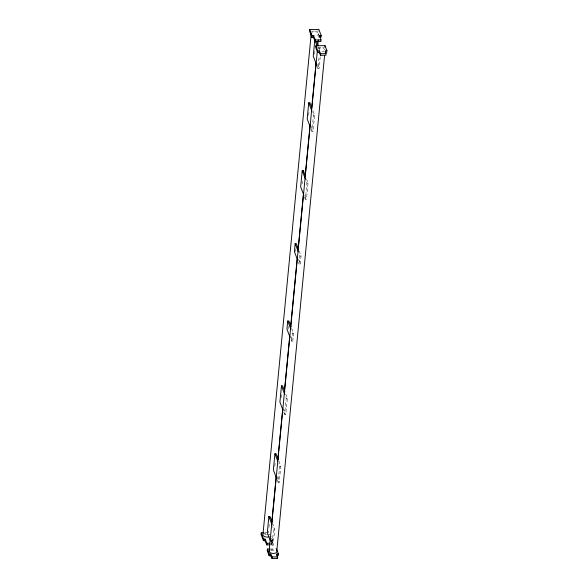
<?xml version="1.0" encoding="UTF-8"?>
<svg xmlns="http://www.w3.org/2000/svg" width="588" height="588" viewBox="0 0 588 588"><rect width="100%" height="100%" fill="white"/><g stroke="black" fill="none" stroke-linecap="round" stroke-linejoin="round"><path stroke-width="0.44" stroke-dasharray="2.94 2.21" d="M268.451 532.713L268.628 530.92M268.973 527.326L269.319 523.739M274.853 466.306L275.199 462.712M281.483 397.525L281.828 393.923M288.076 329.082L288.341 326.391M295.543 251.649L295.801 248.959M302.048 184.125L302.482 179.634M308.678 115.344L309.023 111.742M314.558 54.302L314.903 50.715M318.549 37.125L318.902 33.472L317.248 32.112L314.315 31.605L311.816 32.237M272.531 523.202L274.743 529.009L273.185 545.164L272.046 545.194L273.596 529.038L272.656 526.547M278.903 461.19L280.799 466.174L279.234 482.358L278.095 482.388L279.653 466.196L278.712 463.712M285.761 394.136L287.341 398.289L285.775 414.474L284.636 414.496L286.202 398.311L285.254 395.82M291.692 328.479L293.588 333.455L292.809 341.532L291.67 341.562L292.449 333.484L291.817 331.823M299.16 251.047L301.049 256.03L300.27 264.108L299.13 264.13L299.909 256.052L299.277 254.391M306.502 178.943L308.083 183.088L306.517 199.281L305.378 199.303L306.936 183.118L305.679 179.796M313.044 111.051L314.624 115.204L313.059 131.389L311.919 131.418L313.485 115.233L312.221 111.911M320.239 56.882L319.115 68.553L317.976 68.575L319.188 56.014M271.075 540.504L272.538 540.475L272.692 538.858L271.81 536.535M269.598 544.841L272.354 544.782L272.509 543.165L271.23 538.887L272.692 538.858M318.902 33.472L318.299 34.876L315.8 35.515L314.337 35.258M318.034 48.598L320.534 47.966L323.466 48.481L325.12 49.833M322.018 51.876L324.517 51.244M263.468 533.897L265.967 533.257M270.517 550.045L272.185 549.626L275.118 550.133M311.397 31.179L318.696 31.017M317.549 47.371L323.929 47.224M313.485 115.233L314.624 115.204M306.936 183.118L308.083 183.088M299.909 256.052L301.049 256.03M292.449 333.484L293.588 333.455M286.202 398.311L287.341 398.289M279.653 466.196L280.799 466.174M273.596 529.038L274.743 529.009M264.872 532.801L267.606 532.735M264.718 534.411L266.54 534.374M267.452 534.352L270.186 534.286M270.113 549.008L275.581 548.883M270.87 550.603L275.427 550.5M271.134 543.194L272.509 543.165M318.784 47.415L319.732 49.907M317.542 64.401L319.115 68.553M317.035 66.091L317.976 68.575M311.17 126.413L313.059 131.389M310.978 128.926L311.919 131.418M304.944 195.128L306.517 199.281M304.43 196.811L305.378 199.303M298.381 259.124L300.27 264.108M298.498 262.469L299.13 264.13M290.913 336.556L292.809 341.532M291.038 339.901L291.67 341.562M283.57 408.66L285.775 414.474M283.695 412.004L284.636 414.496M277.029 476.545L279.234 482.358M277.146 479.896L278.095 482.388M271.656 538.152L272.538 540.475M271.288 540.188L273.185 545.164M271.097 542.702L272.046 545.194M271.333 541.357L272.354 544.782"/><path stroke-width="0.88" d="M261.226 532.882L261.072 534.499L263.417 540.681L264.887 540.644L266.842 544.907L269.598 544.841L269.752 543.224L266.996 543.29L265.041 539.034L263.578 539.064L261.226 532.882L263.961 532.816M321.195 35.581L318.85 29.4L309.729 29.606L309.575 31.223L311.927 37.404L313.389 37.375L315.344 41.63L320.857 41.505L321.019 39.888L319.732 35.618L321.195 35.581L321.041 37.198L319.578 37.235L319.732 35.618M311.221 33.648L262.873 535.3L264.519 536.66L267.452 537.167L269.12 536.748M263.417 540.681L263.578 539.064M311.927 37.404L312.081 35.794L309.729 29.606M264.887 540.644L265.041 539.034M313.389 37.375L313.544 35.758L312.081 35.794M272.215 522.372L270.01 516.558L268.87 516.587L267.312 532.743L270.465 541.041M278.271 459.529L276.066 453.723L274.927 453.745L273.369 469.93L276.522 478.235M284.812 391.645L282.608 385.831L281.468 385.86L279.91 402.045L283.063 410.35M291.067 326.818L288.855 321.004L287.716 321.033L286.937 329.111L290.09 337.409M298.528 249.386L296.323 243.572L295.176 243.601L294.404 251.679L297.557 259.984M305.554 176.451L303.349 170.638L302.21 170.667L300.652 186.852L303.805 195.15M311.787 107.729L309.891 102.753L308.751 102.775L307.193 118.967L310.03 126.435M266.842 544.907L266.996 543.29M315.344 41.63L315.506 40.013L313.544 35.758M303.173 172.438L303.349 170.638M269.201 549.03L267.378 549.074L267.224 550.691L269.15 555.77L270.612 555.734L272.06 558.6L277.543 558.475L276.963 553.977L278.425 553.947L278.271 555.557M326.928 50.671L325.002 45.592L315.881 45.798L315.727 47.415L317.652 52.494L319.122 52.464L320.563 55.323L326.046 55.198L325.465 50.708L326.928 50.671L326.774 52.288L325.311 52.317M271.876 521.424L276.191 476.647M277.859 459.287L282.703 409.027M284.467 390.755L289.752 335.924M290.722 325.877L297.146 259.168M298.204 248.202L303.489 193.379M305.253 175.106L310.096 124.847M311.765 107.486L315.999 63.622M317.755 45.349L318.108 41.697M318.101 41.564L318.255 39.947L321.019 39.888M324.591 55.316L276.772 551.493L276.169 552.904L273.67 553.536L270.737 553.021L269.084 551.669L317.351 50.921M269.15 555.77L269.304 554.153L267.378 549.074M317.652 52.494L317.814 50.877L315.881 45.798M270.612 555.734L270.774 554.116L269.304 554.153M319.122 52.464L319.277 50.847L317.814 50.877M272.06 558.6L272.215 556.983L270.774 554.116M320.563 55.323L320.717 53.714L319.277 50.847M324.841 47.209L325.002 45.592M276.801 555.594L276.963 553.977M269.084 551.669L269.686 550.258M315.506 40.013L318.255 39.947M320.717 53.714L326.208 53.589M272.215 556.983L277.698 556.858M316.579 41.601L318.152 45.754M317.013 45.783L314.808 39.969L313.25 56.125L316.719 65.261M308.751 102.775L311.905 111.081M302.21 170.667L305.363 178.965M295.176 243.601L298.337 251.899M287.716 321.033L290.869 329.331M281.468 385.86L284.621 394.158M274.927 453.745L277.764 461.22M268.87 516.587L272.024 524.886M276.492 548.861L278.425 553.947M277.176 557.034L277.543 558.475"/></g></svg>
